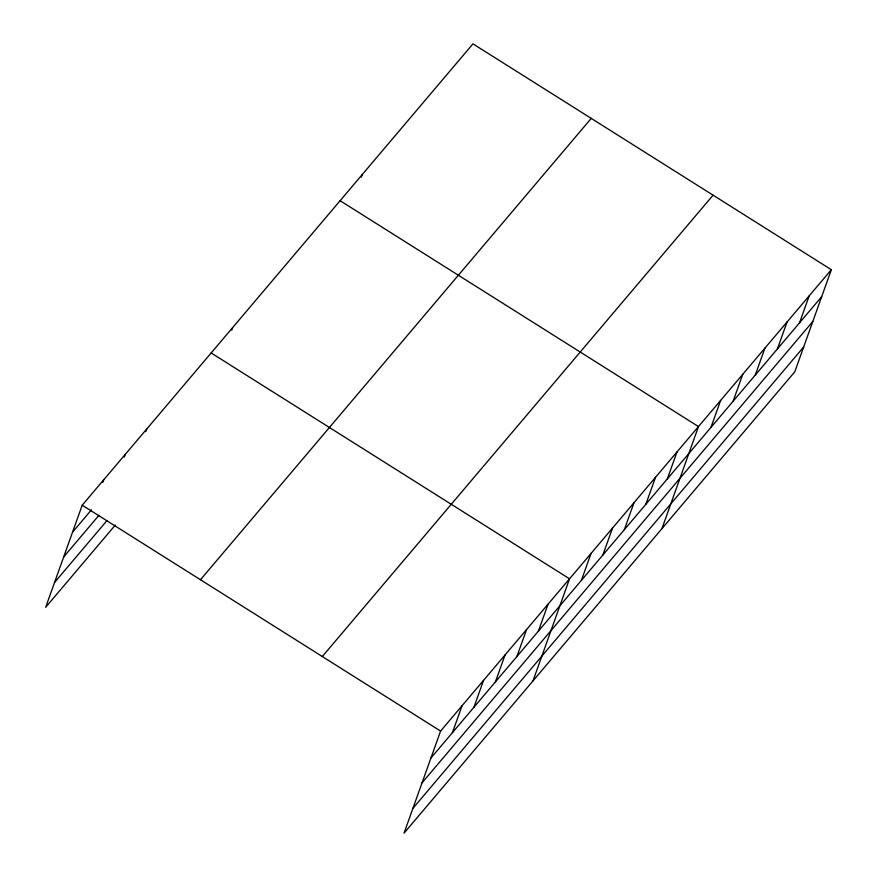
<?xml version="1.0" encoding="UTF-8"?>
<svg xmlns="http://www.w3.org/2000/svg" width="877" height="877" viewBox="0 0 877 877"><rect width="100%" height="100%" fill="white"/><g stroke="black" fill="none" stroke-linecap="round" stroke-linejoin="round"><path stroke-width="1.32" d="M831.341 269.71L440.594 731.067L404.034 833.15L794.792 371.793L831.341 269.71L472.966 43.85L82.208 505.207L45.659 607.29L115.293 525.071M102.784 482.394L103.705 479.829M124.271 457.027L125.192 454.461M145.768 431.648L146.689 429.083M231.736 330.147L232.646 327.581M361.335 177.132L362.245 174.567M452.433 732.646L462.08 705.689M473.92 707.268L483.567 680.322M495.417 681.9L505.064 654.944M516.904 656.522L526.551 629.565M538.39 631.144L548.048 604.198M532.986 680.903L569.535 578.82L211.16 352.96M581.374 580.399L591.032 553.442M602.872 555.02L612.519 528.075M624.358 529.653L634.005 502.696M645.856 504.275L655.503 477.318M667.342 478.897L676.989 451.951M661.938 528.656L698.487 426.573L340.112 200.712M710.973 427.384L720.631 400.427M733.117 401.238L742.764 374.293M755.261 375.093L764.908 348.147M777.406 348.947L787.053 322.002M799.55 322.813L809.197 295.856M72.561 532.153L91.471 509.822M63.681 556.95L98.926 515.336M54.538 582.492L106.983 520.576M200.471 579.741L591.23 118.384M322.319 656.533L713.078 195.176M430.936 758.024L821.683 296.667M422.067 782.81L812.815 321.453M412.914 808.353L803.661 347.007M82.208 505.207L440.594 731.067"/></g></svg>
